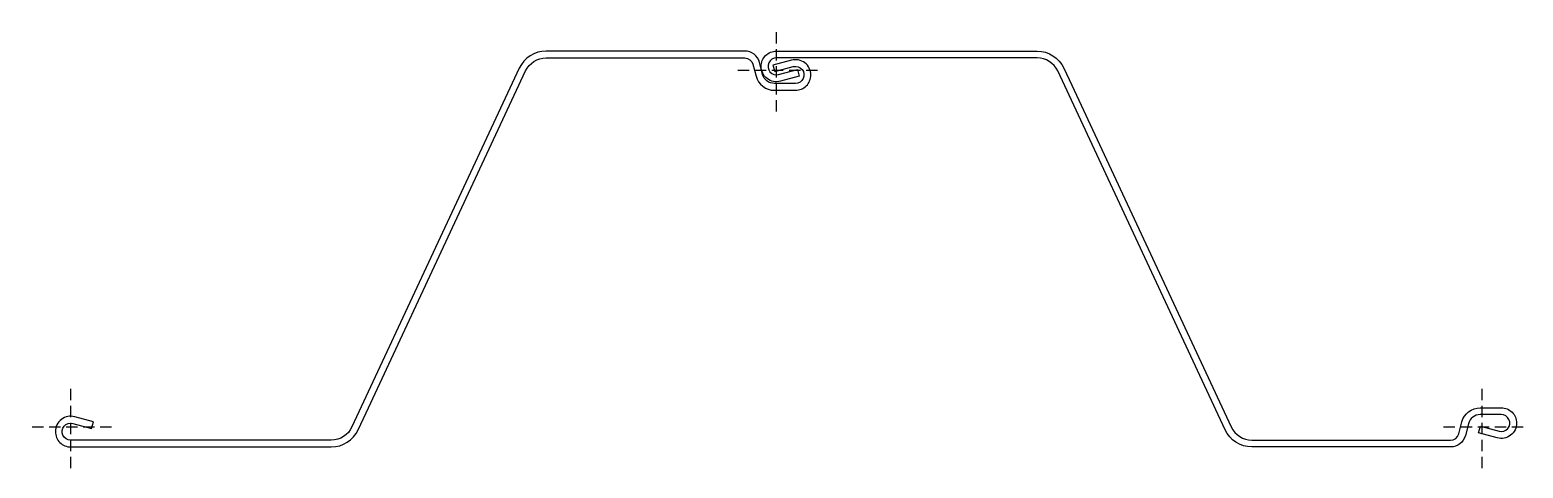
# Model space of a CAD drawing. Extents: x -36 to 1278, y -36 to 350.
import ezdxf

# ---------------------------------------------------------------- set-up
doc = ezdxf.new("R2010")
doc.units = 0
doc.header["$MEASUREMENT"] = 0
doc.linetypes.add('DASHED', pattern=[0.75, 0.5, -0.25])
doc.layers.get('0').update_dxf_attribs({"linetype": 'CONTINUOUS'})
doc.layers.add('ref', color=251, linetype='CONTINUOUS', plot=False)

msp = doc.modelspace()

# ---------------------------------------------------------------- linework, layer by layer
at = {"linetype": 'Continuous'}
for points in [[(418.3, 325.2), (593, 325.2, -0.340671), (600.3, 319.6), (603, 309.2, 0.340671), (619.2, 296.7), (637.7, 296.7, 0.414214), (651.2, 310.2, 0.493145), (634.2, 323.2), (617.8, 318.8), (619.4, 313.1), (635.8, 317.5, -1.140281), (637.7, 302.7), (619.2, 302.7, -0.340671), (608.8, 310.7), (606.1, 321.1, 0.340671), (593, 331.2), (418.3, 331.2, 0.291474), (394.7, 316.2), (247.4, 0.3, -0.291474), (229.3, -11.3), (0, -11.3, -1.140281), (1.9, 3.5), (18.4, -0.9), (19.9, 4.9), (3.5, 9.3, 0.493145), (-13.5, -3.8, 0.414214), (0, -17.3), (229.3, -17.3, 0.291474), (252.9, -2.2), (259.9, 12.7), (400.2, 313.7, -0.291474)], [(1039.3, -17.3, -0.291474), (1015.7, -2.2), (868.4, 313.7, 0.291474), (850.3, 325.2), (621, 325.2, 1.140281), (622.9, 310.5), (639.4, 314.9), (640.9, 309.1), (624.5, 304.7, -0.493145), (607.5, 317.7, -0.414214), (621, 331.2), (850.3, 331.2, -0.291474), (873.9, 316.2), (880.9, 301.2), (1021.2, 0.3, 0.291474), (1039.3, -11.3), (1214, -11.3, 0.340671), (1221.3, -5.7), (1224, 4.8, -0.340671), (1240.2, 17.2), (1258.7, 17.2, -0.414214), (1272.2, 3.7, -0.493145), (1255.2, -9.3), (1238.8, -4.9), (1240.4, 0.9), (1256.8, -3.5, 1.140281), (1258.7, 11.2), (1240.2, 11.2, 0.340671), (1229.8, 3.2), (1227.1, -7.2, -0.340671), (1214, -17.3)]]:
    msp.add_lwpolyline(points, format="xyb", close=True, dxfattribs=at)
at = {"layer": 'ref', "linetype": 'DASHED', "ltscale": 20}
for p, q in [((621, 278), (621, 349.9)), ((657, 314), (585, 314)), ((0, -36), (0, 36)), ((1242, -36), (1242, 36)), ((36, 0), (-36, 0)), ((1278, 0), (1206, 0))]:
    msp.add_line(p, q, dxfattribs=at)

doc.saveas('drawing.dxf')
